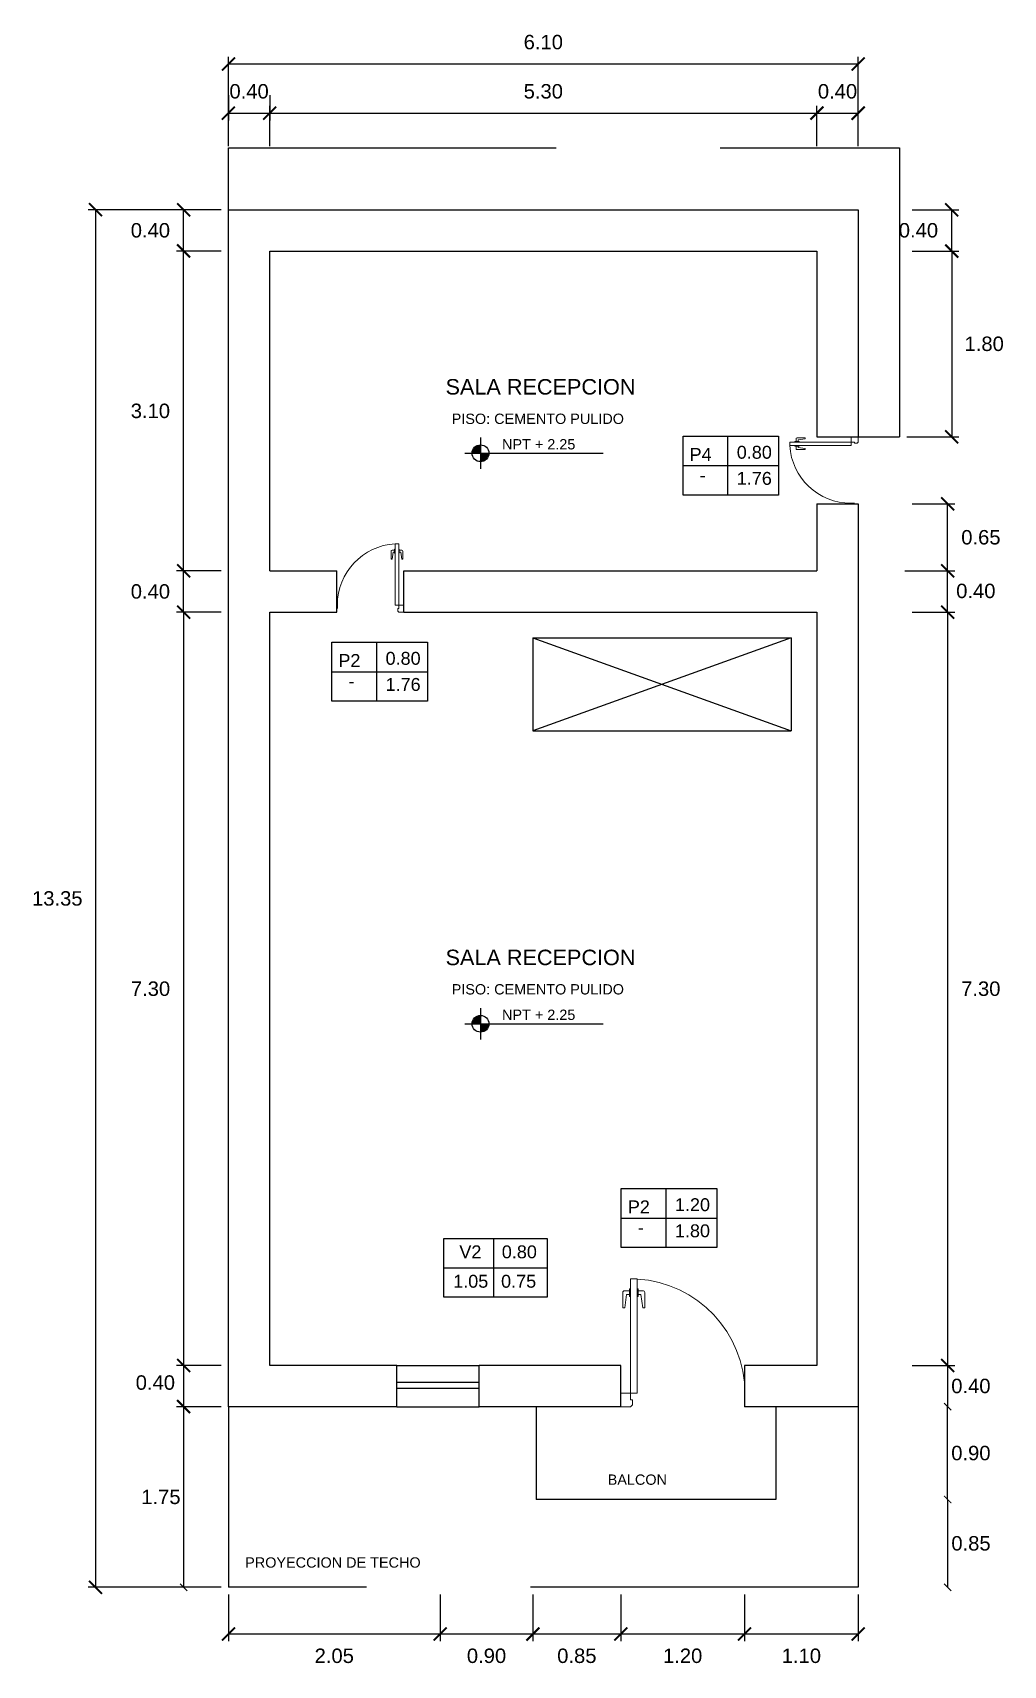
# Model space of a CAD drawing. Header units: millimetres. Extents: x 215.1 to 224.5, y 111.8 to 127.6.
import ezdxf
from ezdxf.enums import TextEntityAlignment as Align

# ---------------------------------------------------------------- set-up
doc = ezdxf.new("R2010")
doc.units = ezdxf.units.MM
doc.header["$PDMODE"] = 34
doc.linetypes.add('HIDDEN2', pattern=[4.7625, 3.175, -1.5875])
for name, color, linetype in [('A-COTAS', 1, 'Continuous'), ('A-MURO ALTO', 5, 'Continuous'), ('A-NIVELES', 191, 'Continuous'), ('A-PUERTAS', 1, 'Continuous'), ('A-VANOS', 1, 'Continuous'), ('G-PROYECCION', 251, 'HIDDEN2'), ('G-SUBTITULOS', 3, 'Continuous')]:
    doc.layers.add(name, color=color, linetype=linetype)
doc.styles.add('ARIAL', font='arial.ttf')
doc.styles.add('style1', font='arial.ttf')
doc.dimstyles.new('100E', dxfattribs={"dimscale": 0.07, "dimtxt": 2.5, "dimasz": 1, "dimexe": 1.25, "dimexo": 2, "dimtad": 2, "dimtih": 1, "dimtoh": 1, "dimzin": 1, "dimdsep": 46, "dimtxsty": 'style1', "dimblk": 'ARCHTICK', "dimcen": 2, "dimse1": 1, "dimse2": 1, "dimclre": 5, "dimclrt": 7, "dimadec": 0, "dimazin": 0, "dimtfac": 1, "dimtmove": 0, "dimatfit": 3, "dimfxl": 1, "dimlwd": -1, "dimlwe": 25, "dimarcsym": 0})

# ---------------------------------------------------------------- blocks, each defined once
blk = doc.blocks.new('_ArchTick')
at = {"color": 0, "linetype": 'ByBlock', "const_width": 0.15}
blk.add_lwpolyline([(-0.5, -0.5), (0.5, 0.5)], dxfattribs=at)
blk = doc.blocks.new('*D118')
at = {"layer": 'A-COTAS', "lineweight": 25, "transparency": 16777216}
for p, q in [((216.952, 122.422), (216.518, 122.422)), ((216.952, 122.022), (216.518, 122.022))]:
    blk.add_line(p, q, dxfattribs=at)
at = {"layer": 'A-COTAS', "color": 0, "transparency": 16777216}
blk.add_line((216.588, 122.022), (216.588, 122.422), dxfattribs=at)
at = {"layer": 'Defpoints', "color": 0, "transparency": 16777216}
for p in [(216.588, 122.422), (217.022, 122.422), (217.022, 122.022)]:
    blk.add_point(p, dxfattribs=at)
at = {"layer": 'A-COTAS', "color": 0, "transparency": 16777216, "xscale": 0.126, "yscale": 0.126, "zscale": 0.126}
for p, rotation in [((216.588, 122.422), 90), ((216.588, 122.022), 270)]:
    blk.add_blockref('_ArchTick', p, dxfattribs=dict(at, rotation=rotation))
at = {"layer": 'A-COTAS', "color": 7, "transparency": 16777216, "insert": (216.266, 122.222), "char_height": 0.14, "attachment_point": 5, "style": 'style1'}
blk.add_mtext('0.40', dxfattribs=at)
blk = doc.blocks.new('*D119')
at = {"layer": 'A-COTAS', "lineweight": 25, "transparency": 16777216}
for p, q in [((216.952, 122.022), (216.518, 122.022)), ((216.952, 114.722), (216.518, 114.722))]:
    blk.add_line(p, q, dxfattribs=at)
at = {"layer": 'A-COTAS', "color": 0, "transparency": 16777216}
blk.add_line((216.588, 122.022), (216.588, 114.722), dxfattribs=at)
at = {"layer": 'Defpoints', "color": 0, "transparency": 16777216}
for p in [(217.022, 122.022), (216.588, 114.722), (217.022, 114.722)]:
    blk.add_point(p, dxfattribs=at)
at = {"layer": 'A-COTAS', "color": 0, "transparency": 16777216, "xscale": 0.126, "yscale": 0.126, "zscale": 0.126}
for p, rotation in [((216.588, 122.022), 90), ((216.588, 114.722), 270)]:
    blk.add_blockref('_ArchTick', p, dxfattribs=dict(at, rotation=rotation))
at = {"layer": 'A-COTAS', "color": 7, "transparency": 16777216, "insert": (216.267, 118.372), "char_height": 0.14, "attachment_point": 5, "style": 'style1'}
blk.add_mtext('7.30', dxfattribs=at)
blk = doc.blocks.new('*D120')
at = {"layer": 'A-COTAS', "lineweight": 25, "transparency": 16777216}
for p, q in [((223.645, 122.022), (224.059, 122.022)), ((223.645, 114.722), (224.059, 114.722))]:
    blk.add_line(p, q, dxfattribs=at)
at = {"layer": 'A-COTAS', "color": 0, "transparency": 16777216}
blk.add_line((223.989, 122.022), (223.989, 114.722), dxfattribs=at)
at = {"layer": 'Defpoints', "color": 0, "transparency": 16777216}
for p in [(223.575, 122.022), (223.575, 114.722), (223.989, 114.722)]:
    blk.add_point(p, dxfattribs=at)
at = {"layer": 'A-COTAS', "color": 0, "transparency": 16777216, "xscale": 0.126, "yscale": 0.126, "zscale": 0.126}
for p, rotation in [((223.989, 122.022), 90), ((223.989, 114.722), 270)]:
    blk.add_blockref('_ArchTick', p, dxfattribs=dict(at, rotation=rotation))
at = {"layer": 'A-COTAS', "color": 7, "transparency": 16777216, "insert": (224.31, 118.372), "char_height": 0.14, "attachment_point": 5, "style": 'style1'}
blk.add_mtext('7.30', dxfattribs=at)
blk = doc.blocks.new('5446')
at = {"layer": 'A-PUERTAS', "color": 0, "linetype": 'ByBlock', "lineweight": 5}
for p, q in [((214.964, 120.5527), (214.934, 120.5527)), ((214.4727, 120.0727), (214.4727, 120.0942)), ((214.4813, 120.1027), (214.5498, 120.1027)), ((214.5498, 120.0942), (214.4898, 120.0856)), ((214.4898, 120.0856), (214.4898, 120.0727)), ((214.5498, 120.1027), (214.5498, 120.0942)), ((214.934, 120.0685), (214.4197, 120.0685)), ((214.4197, 120.0685), (214.4197, 120.0385)), ((214.4197, 120.0385), (214.934, 120.0385)), ((214.4641, 120.0727), (214.4984, 120.0727)), ((214.4641, 120.0685), (214.4641, 120.0727)), ((214.4641, 120.0342), (214.4641, 120.0385)), ((214.4984, 120.0342), (214.4641, 120.0342)), ((214.4727, 120.0342), (214.4727, 120.0127)), ((214.4898, 120.0213), (214.4898, 120.0342)), ((214.5498, 120.0127), (214.4898, 120.0213)), ((214.4984, 120.0727), (214.4984, 120.0685)), ((214.4984, 120.0385), (214.4984, 120.0342)), ((214.5498, 120.0042), (214.5498, 120.0127)), ((214.934, 120.0385), (214.934, 120.0685)), ((214.934, 120.0385), (214.964, 120.0385)), ((214.934, 119.9947), (214.934, 120.0385)), ((214.964, 120.047), (214.9855, 120.047)), ((214.964, 120.0385), (214.964, 120.047)), ((214.9855, 120.047), (214.994, 120.0385)), ((214.994, 120.0385), (214.994, 119.9947)), ((214.4813, 120.0042), (214.5498, 120.0042)), ((214.994, 119.9947), (214.934, 119.9947))]:
    blk.add_line(p, q, dxfattribs=at)
for centre, radius, start, end in [((214.934, 120.0385), 0.5143, 90, 176.65585), ((214.4813, 120.0942), 0.00857, 90, 180), ((214.4813, 120.0127), 0.00857, 180, 270)]:
    blk.add_arc(centre, radius, start, end, dxfattribs=at)
blk = doc.blocks.new('*D121')
at = {"layer": 'A-COTAS', "lineweight": 25, "transparency": 16777216}
for p, q in [((217.022, 112.502), (217.022, 112.049)), ((219.072, 112.502), (219.072, 112.049))]:
    blk.add_line(p, q, dxfattribs=at)
at = {"layer": 'A-COTAS', "color": 0, "transparency": 16777216}
blk.add_line((217.022, 112.119), (219.072, 112.119), dxfattribs=at)
at = {"layer": 'Defpoints', "color": 0, "transparency": 16777216}
for p in [(217.022, 112.572), (219.072, 112.572), (219.072, 112.119)]:
    blk.add_point(p, dxfattribs=at)
at = {"layer": 'A-COTAS', "color": 0, "transparency": 16777216, "xscale": 0.126, "yscale": 0.126, "zscale": 0.126, "rotation": 180}
blk.add_blockref('_ArchTick', (217.022, 112.119), dxfattribs=at)
at = {"layer": 'A-COTAS', "color": 0, "transparency": 16777216, "xscale": 0.126, "yscale": 0.126, "zscale": 0.126}
blk.add_blockref('_ArchTick', (219.072, 112.119), dxfattribs=at)
at = {"layer": 'A-COTAS', "color": 7, "transparency": 16777216, "insert": (218.047, 111.907), "char_height": 0.14, "attachment_point": 5, "style": 'style1'}
blk.add_mtext('2.05', dxfattribs=at)
blk = doc.blocks.new('*D122')
at = {"layer": 'A-COTAS', "lineweight": 25, "transparency": 16777216}
for p, q in [((219.072, 112.502), (219.072, 112.049)), ((219.972, 112.502), (219.972, 112.049))]:
    blk.add_line(p, q, dxfattribs=at)
at = {"layer": 'A-COTAS', "color": 0, "transparency": 16777216}
blk.add_line((219.072, 112.119), (219.972, 112.119), dxfattribs=at)
at = {"layer": 'Defpoints', "color": 0, "transparency": 16777216}
for p in [(219.072, 112.572), (219.972, 112.572), (219.972, 112.119)]:
    blk.add_point(p, dxfattribs=at)
at = {"layer": 'A-COTAS', "color": 0, "transparency": 16777216, "xscale": 0.126, "yscale": 0.126, "zscale": 0.126, "rotation": 180}
blk.add_blockref('_ArchTick', (219.072, 112.119), dxfattribs=at)
at = {"layer": 'A-COTAS', "color": 0, "transparency": 16777216, "xscale": 0.126, "yscale": 0.126, "zscale": 0.126}
blk.add_blockref('_ArchTick', (219.972, 112.119), dxfattribs=at)
at = {"layer": 'A-COTAS', "color": 7, "transparency": 16777216, "insert": (219.522, 111.907), "char_height": 0.14, "attachment_point": 5, "style": 'style1'}
blk.add_mtext('0.90', dxfattribs=at)
blk = doc.blocks.new('*D123')
at = {"layer": 'A-COTAS', "lineweight": 25, "transparency": 16777216}
for p, q in [((219.972, 112.502), (219.972, 112.049)), ((220.822, 112.502), (220.822, 112.049))]:
    blk.add_line(p, q, dxfattribs=at)
at = {"layer": 'A-COTAS', "color": 0, "transparency": 16777216}
blk.add_line((219.972, 112.119), (220.822, 112.119), dxfattribs=at)
at = {"layer": 'Defpoints', "color": 0, "transparency": 16777216}
for p in [(219.972, 112.572), (220.822, 112.572), (220.822, 112.119)]:
    blk.add_point(p, dxfattribs=at)
at = {"layer": 'A-COTAS', "color": 0, "transparency": 16777216, "xscale": 0.126, "yscale": 0.126, "zscale": 0.126, "rotation": 180}
blk.add_blockref('_ArchTick', (219.972, 112.119), dxfattribs=at)
at = {"layer": 'A-COTAS', "color": 0, "transparency": 16777216, "xscale": 0.126, "yscale": 0.126, "zscale": 0.126}
blk.add_blockref('_ArchTick', (220.822, 112.119), dxfattribs=at)
at = {"layer": 'A-COTAS', "color": 7, "transparency": 16777216, "insert": (220.397, 111.907), "char_height": 0.14, "attachment_point": 5, "style": 'style1'}
blk.add_mtext('0.85', dxfattribs=at)
blk = doc.blocks.new('*D124')
at = {"layer": 'A-COTAS', "lineweight": 25, "transparency": 16777216}
for p, q in [((220.822, 112.502), (220.822, 112.049)), ((222.022, 112.502), (222.022, 112.049))]:
    blk.add_line(p, q, dxfattribs=at)
at = {"layer": 'A-COTAS', "color": 0, "transparency": 16777216}
blk.add_line((220.822, 112.119), (222.022, 112.119), dxfattribs=at)
at = {"layer": 'Defpoints', "color": 0, "transparency": 16777216}
for p in [(220.822, 112.572), (222.022, 112.572), (222.022, 112.119)]:
    blk.add_point(p, dxfattribs=at)
at = {"layer": 'A-COTAS', "color": 0, "transparency": 16777216, "xscale": 0.126, "yscale": 0.126, "zscale": 0.126, "rotation": 180}
blk.add_blockref('_ArchTick', (220.822, 112.119), dxfattribs=at)
at = {"layer": 'A-COTAS', "color": 0, "transparency": 16777216, "xscale": 0.126, "yscale": 0.126, "zscale": 0.126}
blk.add_blockref('_ArchTick', (222.022, 112.119), dxfattribs=at)
at = {"layer": 'A-COTAS', "color": 7, "transparency": 16777216, "insert": (221.422, 111.907), "char_height": 0.14, "attachment_point": 5, "style": 'style1'}
blk.add_mtext('1.20', dxfattribs=at)
blk = doc.blocks.new('*D125')
at = {"layer": 'A-COTAS', "lineweight": 25, "transparency": 16777216}
for p, q in [((222.022, 112.502), (222.022, 112.049)), ((223.122, 112.502), (223.122, 112.049))]:
    blk.add_line(p, q, dxfattribs=at)
at = {"layer": 'A-COTAS', "color": 0, "transparency": 16777216}
blk.add_line((222.022, 112.119), (223.122, 112.119), dxfattribs=at)
at = {"layer": 'Defpoints', "color": 0, "transparency": 16777216}
for p in [(222.022, 112.572), (223.122, 112.572), (223.122, 112.119)]:
    blk.add_point(p, dxfattribs=at)
at = {"layer": 'A-COTAS', "color": 0, "transparency": 16777216, "xscale": 0.126, "yscale": 0.126, "zscale": 0.126, "rotation": 180}
blk.add_blockref('_ArchTick', (222.022, 112.119), dxfattribs=at)
at = {"layer": 'A-COTAS', "color": 0, "transparency": 16777216, "xscale": 0.126, "yscale": 0.126, "zscale": 0.126}
blk.add_blockref('_ArchTick', (223.122, 112.119), dxfattribs=at)
at = {"layer": 'A-COTAS', "color": 7, "transparency": 16777216, "insert": (222.572, 111.907), "char_height": 0.14, "attachment_point": 5, "style": 'style1'}
blk.add_mtext('1.10', dxfattribs=at)
blk = doc.blocks.new('*D126')
at = {"layer": 'A-COTAS', "color": 0, "transparency": 16777216}
blk.add_line((223.989, 114.722), (223.989, 114.322), dxfattribs=at)
at = {"layer": 'Defpoints', "color": 0, "transparency": 16777216}
for p in [(223.175, 114.722), (223.575, 114.322), (223.989, 114.322)]:
    blk.add_point(p, dxfattribs=at)
at = {"layer": 'A-COTAS', "color": 0, "transparency": 16777216, "xscale": 0.07, "yscale": 0.07, "zscale": 0.07}
for p, rotation in [((223.989, 114.722), 90), ((223.989, 114.322), 270)]:
    blk.add_blockref('_ArchTick', p, dxfattribs=dict(at, rotation=rotation))
at = {"layer": 'A-COTAS', "color": 7, "lineweight": 25, "transparency": 16777216, "insert": (224.214, 114.522), "char_height": 0.14, "attachment_point": 5, "style": 'style1'}
blk.add_mtext('0.40', dxfattribs=at)
blk = doc.blocks.new('*D127')
at = {"layer": 'A-COTAS', "color": 0, "transparency": 16777216}
blk.add_line((223.989, 113.422), (223.989, 114.322), dxfattribs=at)
at = {"layer": 'Defpoints', "color": 0, "transparency": 16777216}
for p in [(222.777, 114.322), (223.989, 114.322), (222.777, 113.422)]:
    blk.add_point(p, dxfattribs=at)
at = {"layer": 'A-COTAS', "color": 0, "transparency": 16777216, "xscale": 0.07, "yscale": 0.07, "zscale": 0.07}
for p, rotation in [((223.989, 114.322), 90), ((223.989, 113.422), 270)]:
    blk.add_blockref('_ArchTick', p, dxfattribs=dict(at, rotation=rotation))
at = {"layer": 'A-COTAS', "color": 7, "lineweight": 25, "transparency": 16777216, "insert": (224.214, 113.872), "char_height": 0.14, "attachment_point": 5, "style": 'style1'}
blk.add_mtext('0.90', dxfattribs=at)
blk = doc.blocks.new('*D138')
at = {"layer": 'A-COTAS', "color": 0, "transparency": 16777216}
blk.add_line((216.588, 114.322), (216.588, 112.572), dxfattribs=at)
at = {"layer": 'Defpoints', "color": 0, "transparency": 16777216}
for p in [(217.022, 114.322), (216.588, 112.572), (217.022, 112.572)]:
    blk.add_point(p, dxfattribs=at)
at = {"layer": 'A-COTAS', "color": 0, "transparency": 16777216, "xscale": 0.07, "yscale": 0.07, "zscale": 0.07}
for p, rotation in [((216.588, 114.322), 90), ((216.588, 112.572), 270)]:
    blk.add_blockref('_ArchTick', p, dxfattribs=dict(at, rotation=rotation))
at = {"layer": 'A-COTAS', "color": 7, "lineweight": 25, "transparency": 16777216, "insert": (216.368, 113.447), "char_height": 0.14, "attachment_point": 5, "style": 'style1'}
blk.add_mtext('1.75', dxfattribs=at)
blk = doc.blocks.new('*D128')
at = {"layer": 'A-COTAS', "color": 0, "transparency": 16777216}
blk.add_line((223.989, 113.422), (223.989, 112.572), dxfattribs=at)
at = {"layer": 'Defpoints', "color": 0, "transparency": 16777216}
for p in [(222.777, 113.422), (223.575, 112.572), (223.989, 112.572)]:
    blk.add_point(p, dxfattribs=at)
at = {"layer": 'A-COTAS', "color": 0, "transparency": 16777216, "xscale": 0.07, "yscale": 0.07, "zscale": 0.07}
for p, rotation in [((223.989, 113.422), 90), ((223.989, 112.572), 270)]:
    blk.add_blockref('_ArchTick', p, dxfattribs=dict(at, rotation=rotation))
at = {"layer": 'A-COTAS', "color": 7, "lineweight": 25, "transparency": 16777216, "insert": (224.215, 112.997), "char_height": 0.14, "attachment_point": 5, "style": 'style1'}
blk.add_mtext('0.85', dxfattribs=at)
blk = doc.blocks.new('*D129')
at = {"layer": 'A-COTAS', "lineweight": 25, "transparency": 16777216}
for p, q in [((216.952, 125.522), (216.518, 125.522)), ((216.952, 122.422), (216.518, 122.422))]:
    blk.add_line(p, q, dxfattribs=at)
at = {"layer": 'A-COTAS', "color": 0, "transparency": 16777216}
blk.add_line((216.588, 122.422), (216.588, 125.522), dxfattribs=at)
at = {"layer": 'Defpoints', "color": 0, "transparency": 16777216}
for p in [(216.588, 125.522), (217.022, 125.522), (217.022, 122.422)]:
    blk.add_point(p, dxfattribs=at)
at = {"layer": 'A-COTAS', "color": 0, "transparency": 16777216, "xscale": 0.126, "yscale": 0.126, "zscale": 0.126}
for p, rotation in [((216.588, 125.522), 90), ((216.588, 122.422), 270)]:
    blk.add_blockref('_ArchTick', p, dxfattribs=dict(at, rotation=rotation))
at = {"layer": 'A-COTAS', "color": 7, "transparency": 16777216, "insert": (216.266, 123.972), "char_height": 0.14, "attachment_point": 5, "style": 'style1'}
blk.add_mtext('3.10', dxfattribs=at)
blk = doc.blocks.new('*D130')
at = {"layer": 'A-COTAS', "lineweight": 25, "transparency": 16777216}
for p, q in [((216.952, 125.922), (216.518, 125.922)), ((216.952, 125.522), (216.518, 125.522))]:
    blk.add_line(p, q, dxfattribs=at)
at = {"layer": 'A-COTAS', "color": 0, "transparency": 16777216}
blk.add_line((216.588, 125.522), (216.588, 125.922), dxfattribs=at)
at = {"layer": 'Defpoints', "color": 0, "transparency": 16777216}
for p in [(216.588, 125.922), (217.022, 125.922), (217.022, 125.522)]:
    blk.add_point(p, dxfattribs=at)
at = {"layer": 'A-COTAS', "color": 0, "transparency": 16777216, "xscale": 0.126, "yscale": 0.126, "zscale": 0.126}
for p, rotation in [((216.588, 125.922), 90), ((216.588, 125.522), 270)]:
    blk.add_blockref('_ArchTick', p, dxfattribs=dict(at, rotation=rotation))
at = {"layer": 'A-COTAS', "color": 7, "transparency": 16777216, "insert": (216.266, 125.722), "char_height": 0.14, "attachment_point": 5, "style": 'style1'}
blk.add_mtext('0.40', dxfattribs=at)
blk = doc.blocks.new('*D131')
at = {"layer": 'A-COTAS', "lineweight": 25, "transparency": 16777216}
for p, q in [((217.022, 127.033), (217.022, 126.788)), ((217.422, 127.033), (217.422, 126.788))]:
    blk.add_line(p, q, dxfattribs=at)
at = {"layer": 'A-COTAS', "color": 0, "transparency": 16777216}
blk.add_line((217.022, 126.858), (217.422, 126.858), dxfattribs=at)
at = {"layer": 'Defpoints', "color": 0, "transparency": 16777216}
for p in [(217.022, 127.103), (217.422, 127.103), (217.422, 126.858)]:
    blk.add_point(p, dxfattribs=at)
at = {"layer": 'A-COTAS', "color": 0, "transparency": 16777216, "xscale": 0.126, "yscale": 0.126, "zscale": 0.126, "rotation": 180}
blk.add_blockref('_ArchTick', (217.022, 126.858), dxfattribs=at)
at = {"layer": 'A-COTAS', "color": 0, "transparency": 16777216, "xscale": 0.126, "yscale": 0.126, "zscale": 0.126}
blk.add_blockref('_ArchTick', (217.422, 126.858), dxfattribs=at)
at = {"layer": 'A-COTAS', "color": 7, "transparency": 16777216, "insert": (217.222, 127.069), "char_height": 0.14, "attachment_point": 5, "style": 'style1'}
blk.add_mtext('0.40', dxfattribs=at)
blk = doc.blocks.new('*D132')
at = {"layer": 'A-COTAS', "lineweight": 25, "transparency": 16777216}
for p, q in [((217.422, 126.538), (217.422, 126.928)), ((222.722, 126.538), (222.722, 126.928))]:
    blk.add_line(p, q, dxfattribs=at)
at = {"layer": 'A-COTAS', "color": 0, "transparency": 16777216}
blk.add_line((217.422, 126.858), (222.722, 126.858), dxfattribs=at)
at = {"layer": 'Defpoints', "color": 0, "transparency": 16777216}
for p in [(222.722, 126.858), (217.422, 126.468), (222.722, 126.468)]:
    blk.add_point(p, dxfattribs=at)
at = {"layer": 'A-COTAS', "color": 0, "transparency": 16777216, "xscale": 0.126, "yscale": 0.126, "zscale": 0.126, "rotation": 180}
blk.add_blockref('_ArchTick', (217.422, 126.858), dxfattribs=at)
at = {"layer": 'A-COTAS', "color": 0, "transparency": 16777216, "xscale": 0.126, "yscale": 0.126, "zscale": 0.126}
blk.add_blockref('_ArchTick', (222.722, 126.858), dxfattribs=at)
at = {"layer": 'A-COTAS', "color": 7, "transparency": 16777216, "insert": (220.072, 127.069), "char_height": 0.14, "attachment_point": 5, "style": 'style1'}
blk.add_mtext('5.30', dxfattribs=at)
blk = doc.blocks.new('*D133')
at = {"layer": 'A-COTAS', "lineweight": 25, "transparency": 16777216}
for p, q in [((222.722, 126.538), (222.722, 126.928)), ((223.122, 126.538), (223.122, 126.928))]:
    blk.add_line(p, q, dxfattribs=at)
at = {"layer": 'A-COTAS', "color": 0, "transparency": 16777216}
blk.add_line((222.722, 126.858), (223.122, 126.858), dxfattribs=at)
at = {"layer": 'Defpoints', "color": 0, "transparency": 16777216}
for p in [(223.122, 126.858), (222.722, 126.468), (223.122, 126.468)]:
    blk.add_point(p, dxfattribs=at)
at = {"layer": 'A-COTAS', "color": 0, "transparency": 16777216, "xscale": 0.126, "yscale": 0.126, "zscale": 0.126, "rotation": 180}
blk.add_blockref('_ArchTick', (222.722, 126.858), dxfattribs=at)
at = {"layer": 'A-COTAS', "color": 0, "transparency": 16777216, "xscale": 0.126, "yscale": 0.126, "zscale": 0.126}
blk.add_blockref('_ArchTick', (223.122, 126.858), dxfattribs=at)
at = {"layer": 'A-COTAS', "color": 7, "transparency": 16777216, "insert": (222.922, 127.069), "char_height": 0.14, "attachment_point": 5, "style": 'style1'}
blk.add_mtext('0.40', dxfattribs=at)
blk = doc.blocks.new('*D134')
at = {"layer": 'A-COTAS', "lineweight": 25, "transparency": 16777216}
for p, q in [((223.645, 125.922), (224.098, 125.922)), ((223.645, 125.522), (224.098, 125.522))]:
    blk.add_line(p, q, dxfattribs=at)
at = {"layer": 'A-COTAS', "color": 0, "transparency": 16777216}
blk.add_line((224.028, 125.522), (224.028, 125.922), dxfattribs=at)
at = {"layer": 'Defpoints', "color": 0, "transparency": 16777216}
for p in [(223.575, 125.922), (224.028, 125.922), (223.575, 125.522)]:
    blk.add_point(p, dxfattribs=at)
at = {"layer": 'A-COTAS', "color": 0, "transparency": 16777216, "xscale": 0.126, "yscale": 0.126, "zscale": 0.126}
for p, rotation in [((224.028, 125.922), 90), ((224.028, 125.522), 270)]:
    blk.add_blockref('_ArchTick', p, dxfattribs=dict(at, rotation=rotation))
at = {"layer": 'A-COTAS', "color": 7, "transparency": 16777216, "insert": (223.706, 125.722), "char_height": 0.14, "attachment_point": 5, "style": 'style1'}
blk.add_mtext('0.40', dxfattribs=at)
blk = doc.blocks.new('*D135')
at = {"layer": 'A-COTAS', "lineweight": 25, "transparency": 16777216}
for p, q in [((223.645, 125.522), (224.098, 125.522)), ((223.592, 123.722), (224.098, 123.722))]:
    blk.add_line(p, q, dxfattribs=at)
at = {"layer": 'A-COTAS', "color": 0, "transparency": 16777216}
blk.add_line((224.028, 125.522), (224.028, 123.722), dxfattribs=at)
at = {"layer": 'Defpoints', "color": 0, "transparency": 16777216}
for p in [(223.575, 125.522), (223.522, 123.722), (224.028, 123.722)]:
    blk.add_point(p, dxfattribs=at)
at = {"layer": 'A-COTAS', "color": 0, "transparency": 16777216, "xscale": 0.126, "yscale": 0.126, "zscale": 0.126}
for p, rotation in [((224.028, 125.522), 90), ((224.028, 123.722), 270)]:
    blk.add_blockref('_ArchTick', p, dxfattribs=dict(at, rotation=rotation))
at = {"layer": 'A-COTAS', "color": 7, "transparency": 16777216, "insert": (224.343, 124.622), "char_height": 0.14, "attachment_point": 5, "style": 'style1'}
blk.add_mtext('1.80', dxfattribs=at)
blk = doc.blocks.new('*D136')
at = {"layer": 'A-COTAS', "lineweight": 25, "transparency": 16777216}
for p, q in [((223.645, 123.072), (224.059, 123.072)), ((223.645, 122.422), (224.059, 122.422))]:
    blk.add_line(p, q, dxfattribs=at)
at = {"layer": 'A-COTAS', "color": 0, "transparency": 16777216}
blk.add_line((223.989, 122.422), (223.989, 123.072), dxfattribs=at)
at = {"layer": 'Defpoints', "color": 0, "transparency": 16777216}
for p in [(223.575, 123.072), (223.989, 123.072), (223.575, 122.422)]:
    blk.add_point(p, dxfattribs=at)
at = {"layer": 'A-COTAS', "color": 0, "transparency": 16777216, "xscale": 0.126, "yscale": 0.126, "zscale": 0.126}
for p, rotation in [((223.989, 123.072), 90), ((223.989, 122.422), 270)]:
    blk.add_blockref('_ArchTick', p, dxfattribs=dict(at, rotation=rotation))
at = {"layer": 'A-COTAS', "color": 7, "transparency": 16777216, "insert": (224.311, 122.747), "char_height": 0.14, "attachment_point": 5, "style": 'style1'}
blk.add_mtext('0.65', dxfattribs=at)
blk = doc.blocks.new('*D137')
at = {"layer": 'A-COTAS', "lineweight": 25, "transparency": 16777216}
for p, q in [((217.022, 126.538), (217.022, 127.405)), ((223.122, 126.538), (223.122, 127.405))]:
    blk.add_line(p, q, dxfattribs=at)
at = {"layer": 'A-COTAS', "color": 0, "transparency": 16777216}
blk.add_line((217.022, 127.335), (223.122, 127.335), dxfattribs=at)
at = {"layer": 'Defpoints', "color": 0, "transparency": 16777216}
for p in [(223.122, 127.335), (217.022, 126.468), (223.122, 126.468)]:
    blk.add_point(p, dxfattribs=at)
at = {"layer": 'A-COTAS', "color": 0, "transparency": 16777216, "xscale": 0.126, "yscale": 0.126, "zscale": 0.126, "rotation": 180}
blk.add_blockref('_ArchTick', (217.022, 127.335), dxfattribs=at)
at = {"layer": 'A-COTAS', "color": 0, "transparency": 16777216, "xscale": 0.126, "yscale": 0.126, "zscale": 0.126}
blk.add_blockref('_ArchTick', (223.122, 127.335), dxfattribs=at)
at = {"layer": 'A-COTAS', "color": 7, "transparency": 16777216, "insert": (220.072, 127.546), "char_height": 0.14, "attachment_point": 5, "style": 'style1'}
blk.add_mtext('6.10', dxfattribs=at)
blk = doc.blocks.new('*D139')
at = {"layer": 'A-COTAS', "lineweight": 25, "transparency": 16777216}
for p, q in [((216.952, 125.922), (215.664, 125.922)), ((216.952, 112.572), (215.664, 112.572))]:
    blk.add_line(p, q, dxfattribs=at)
at = {"layer": 'A-COTAS', "color": 0, "transparency": 16777216}
blk.add_line((215.734, 125.922), (215.734, 112.572), dxfattribs=at)
at = {"layer": 'Defpoints', "color": 0, "transparency": 16777216}
for p in [(217.022, 125.922), (215.734, 112.572), (217.022, 112.572)]:
    blk.add_point(p, dxfattribs=at)
at = {"layer": 'A-COTAS', "color": 0, "transparency": 16777216, "xscale": 0.126, "yscale": 0.126, "zscale": 0.126}
for p, rotation in [((215.734, 125.922), 90), ((215.734, 112.572), 270)]:
    blk.add_blockref('_ArchTick', p, dxfattribs=dict(at, rotation=rotation))
at = {"layer": 'A-COTAS', "color": 7, "transparency": 16777216, "insert": (215.364, 119.247), "char_height": 0.14, "attachment_point": 5, "style": 'style1'}
blk.add_mtext('13.35', dxfattribs=at)

msp = doc.modelspace()

# ---------------------------------------------------------------- hatches: boundary and pattern name
at = {"layer": 'A-NIVELES', "ltscale": 0.8}
h = msp.add_hatch(color=256, dxfattribs=at)
edge = h.paths.add_edge_path()
edge.add_line((219.463, 123.562), (219.463, 123.644))
edge.add_ellipse((219.463, 123.562), major_axis=(-0.0576, 0.0576), ratio=1, start_angle=-45, end_angle=45)
edge.add_line((219.382, 123.562), (219.463, 123.562))
edge = h.paths.add_edge_path()
edge.add_line((219.463, 123.562), (219.463, 123.481))
edge.add_ellipse((219.463, 123.562), major_axis=(-0.0576, 0.0576), ratio=1, start_angle=135, end_angle=225)
edge.add_line((219.545, 123.562), (219.463, 123.562))
h = msp.add_hatch(color=256, dxfattribs=at)
edge = h.paths.add_edge_path()
edge.add_line((219.463, 118.033), (219.463, 118.114))
edge.add_ellipse((219.463, 118.033), major_axis=(-0.0576, 0.0576), ratio=1, start_angle=-45, end_angle=45)
edge.add_line((219.382, 118.033), (219.463, 118.033))
edge = h.paths.add_edge_path()
edge.add_line((219.463, 118.033), (219.463, 117.951))
edge.add_ellipse((219.463, 118.033), major_axis=(-0.0576, 0.0576), ratio=1, start_angle=135, end_angle=225)
edge.add_line((219.545, 118.033), (219.463, 118.033))

# ---------------------------------------------------------------- linework, layer by layer
at = {"color": 1}
for p, q in [((221.857, 123.727), (221.857, 123.156)), ((218.456, 121.73), (218.456, 121.159)), ((221.259, 116.435), (221.259, 115.864))]:
    msp.add_line(p, q, dxfattribs=at)
at = {"layer": 'A-COTAS', "lineweight": 25}
for p, q in [((223.575, 122.422), (224.059, 122.422)), ((216.952, 114.722), (216.518, 114.722)), ((216.952, 114.322), (216.518, 114.322))]:
    msp.add_line(p, q, dxfattribs=at)
at = {"layer": 'A-COTAS'}
for p, q in [((223.989, 122.022), (223.989, 122.422)), ((216.588, 114.722), (216.588, 114.322)), ((218.652, 114.722), (219.452, 114.722)), ((218.652, 114.56), (219.452, 114.56)), ((218.652, 114.5), (219.452, 114.5)), ((218.652, 114.322), (219.452, 114.322))]:
    msp.add_line(p, q, dxfattribs=at)
at = {"layer": 'A-MURO ALTO'}
for p, q in [((217.022, 125.922), (223.122, 125.922)), ((217.022, 114.322), (217.022, 125.922)), ((223.122, 125.922), (223.122, 123.722)), ((217.422, 125.522), (222.722, 125.522)), ((217.422, 122.422), (217.422, 125.522)), ((222.722, 125.522), (222.722, 123.722)), ((222.722, 123.722), (223.122, 123.722)), ((222.722, 123.072), (223.122, 123.072)), ((222.722, 123.072), (222.722, 122.422)), ((223.122, 123.072), (223.122, 114.322)), ((217.422, 122.422), (218.072, 122.422)), ((218.072, 122.022), (218.072, 122.422)), ((218.722, 122.422), (222.722, 122.422)), ((218.722, 122.022), (218.722, 122.422)), ((217.422, 122.022), (218.072, 122.022)), ((217.422, 114.722), (217.422, 122.022)), ((218.722, 122.022), (222.722, 122.022)), ((222.722, 122.022), (222.722, 114.722)), ((218.652, 114.722), (217.422, 114.722)), ((218.652, 114.322), (218.652, 114.722)), ((220.822, 114.722), (219.452, 114.722)), ((219.452, 114.322), (219.452, 114.722)), ((220.822, 114.322), (220.822, 114.722)), ((222.022, 114.722), (222.022, 114.322)), ((222.722, 114.722), (222.022, 114.722)), ((218.652, 114.322), (217.022, 114.322)), ((220.822, 114.322), (219.452, 114.322)), ((223.122, 114.322), (222.022, 114.322))]:
    msp.add_line(p, q, dxfattribs=at)
at = {"layer": 'A-NIVELES', "ltscale": 0.8}
for p, q in [((219.463, 123.714), (219.463, 123.411)), ((219.312, 123.562), (220.651, 123.562)), ((219.463, 118.184), (219.463, 117.882)), ((219.312, 118.033), (220.651, 118.033))]:
    msp.add_line(p, q, dxfattribs=at)
for centre in [(219.463, 123.562), (219.463, 118.033)]:
    msp.add_ellipse(centre, major_axis=(0.0576, 0.0576), ratio=1, start_param=5.497787, end_param=11.780972, dxfattribs=at)
at = {"layer": 'A-VANOS'}
for points in [[(221.426, 123.727), (222.351, 123.727), (222.351, 123.156), (221.426, 123.156)], [(218.024, 121.73), (218.949, 121.73), (218.949, 121.159), (218.024, 121.159)], [(220.827, 116.435), (221.752, 116.435), (221.752, 115.864), (220.827, 115.864)], [(219.108, 115.953), (220.11, 115.953), (220.11, 115.383), (219.108, 115.383)]]:
    msp.add_lwpolyline(points, close=True, dxfattribs=at)
for points in [[(221.426, 123.442), (222.351, 123.442)], [(218.024, 121.445), (218.949, 121.445)], [(220.827, 116.149), (221.752, 116.149)], [(219.589, 115.953), (219.589, 115.383)], [(219.108, 115.668), (220.11, 115.668)]]:
    msp.add_lwpolyline(points, dxfattribs=at)
at = {"layer": 'G-PROYECCION'}
for p, q in [((217.022, 126.522), (223.522, 126.522)), ((217.022, 125.922), (217.022, 126.522)), ((223.522, 126.522), (223.522, 123.722)), ((223.122, 123.722), (223.522, 123.722)), ((219.972, 121.772), (222.472, 121.772)), ((219.972, 121.772), (219.972, 120.872)), ((219.972, 121.772), (222.472, 120.872)), ((222.472, 121.772), (219.972, 120.872)), ((222.472, 121.772), (222.472, 120.872)), ((219.972, 120.872), (222.472, 120.872)), ((217.022, 114.322), (217.022, 112.572)), ((220.004, 114.322), (220.004, 113.422)), ((222.324, 114.322), (222.324, 113.422)), ((223.122, 114.322), (223.122, 112.572)), ((222.324, 113.422), (220.004, 113.422)), ((223.122, 112.572), (217.022, 112.572))]:
    msp.add_line(p, q, dxfattribs=at)

# ---------------------------------------------------------------- block references
at = {"layer": 'A-COTAS', "xscale": 0.126, "yscale": 0.126, "zscale": 0.126}
for p, rotation in [((223.989, 122.422), 90), ((216.588, 114.722), 90), ((216.588, 114.322), 270)]:
    msp.add_blockref('_ArchTick', p, dxfattribs=dict(at, rotation=rotation))
at = {"layer": 'A-PUERTAS'}
for p, xscale, yscale, zscale, rotation in [((-25.179, 262.306), -1.15492048410184, 1.15492048410184, 1.15492048410184, 180), ((357.306, 370.323), -1.15492048410184, 1.15492048410184, 1.15492048410184, 90), ((-37.859, 577.8), 2.155771157705672, 2.155771157705672, 2.155771157705672, 270)]:
    msp.add_blockref('5446', p, dxfattribs=dict(at, xscale=xscale, yscale=yscale, zscale=zscale, rotation=rotation))

# ---------------------------------------------------------------- texts
at = {"style": 'ARIAL'}
for p in [(219.672, 123.599), (219.672, 118.07)]:
    msp.add_text('NPT + 2.25', height=0.1, dxfattribs=at).set_placement(p)
at = {"layer": 'A-COTAS', "color": 0, "insert": (224.262, 122.227), "char_height": 0.14, "attachment_point": 5, "style": 'style1'}
msp.add_mtext('0.40', dxfattribs=at)
at = {"layer": 'A-COTAS', "color": 7, "insert": (216.314, 114.555), "char_height": 0.14, "attachment_point": 5, "style": 'style1'}
msp.add_mtext('0.40', dxfattribs=at)
at = {"layer": 'G-SUBTITULOS', "lineweight": 5, "style": 'ARIAL'}
for s, height, p in [('SALA RECEPCION', 0.15, (220.045, 124.131)), ('PISO: CEMENTO PULIDO', 0.1, (220.019, 123.846)), ('SALA RECEPCION', 0.15, (220.045, 118.601)), ('PISO: CEMENTO PULIDO', 0.1, (220.019, 118.317)), ('BALCON', 0.1, (220.983, 113.565)), ('PROYECCION DE TECHO', 0.1, (218.034, 112.762))]:
    msp.add_text(s, height=height, dxfattribs=at).set_placement(p, align=Align.CENTER)
at = {"layer": 'G-SUBTITULOS', "style": 'ARIAL'}
for s, p in [('P4', (221.489, 123.488)), ('0.80', (221.946, 123.509)), ('-', (221.587, 123.287)), ('1.76', (221.946, 123.256)), ('P2', (218.087, 121.491)), ('0.80', (218.544, 121.512)), ('1.76', (218.544, 121.259)), ('-', (218.185, 121.29)), ('P2', (220.891, 116.196)), ('1.20', (221.347, 116.217)), ('-', (220.989, 115.995)), ('1.80', (221.347, 115.964)), ('V2', (219.259, 115.76)), ('0.80', (219.67, 115.76)), ('1.05', (219.199, 115.475)), ('0.75', (219.663, 115.475))]:
    msp.add_text(s, height=0.125, dxfattribs=at).set_placement(p)

# ---------------------------------------------------------------- dimensions: what is measured, and where the dimension line sits
at = {"layer": 'A-COTAS'}
for base, p1, p2, picture, middle in [((223.122, 127.335), (217.022, 126.468), (223.122, 126.468), '*D137', (220.072, 127.546)), ((222.722, 126.858), (217.422, 126.468), (222.722, 126.468), '*D132', (220.072, 127.069)), ((219.072, 112.119), (217.022, 112.572), (219.072, 112.572), '*D121', (218.047, 111.907)), ((219.972, 112.119), (219.072, 112.572), (219.972, 112.572), '*D122', (219.522, 111.907)), ((220.822, 112.119), (219.972, 112.572), (220.822, 112.572), '*D123', (220.397, 111.907)), ((222.022, 112.119), (220.822, 112.572), (222.022, 112.572), '*D124', (221.422, 111.907)), ((223.122, 112.119), (222.022, 112.572), (223.122, 112.572), '*D125', (222.572, 111.907))]:
    dim = msp.add_linear_dim(base=base, p1=p1, p2=p2, dimstyle='100E', override={"dimtxt": 2, "dimasz": 1.8, "dimexe": 1, "dimexo": 1, "dimgap": 2, "dimse1": 0, "dimse2": 0, "dimclre": 256, "dimtmove": 1}, dxfattribs=at)
    dim.commit()
    dim.dimension.update_dxf_attribs({"geometry": picture, "text_midpoint": middle})
for base, p1, p2, picture, middle in [((217.422, 126.858), (217.022, 127.103), (217.422, 127.103), '*D131', (217.222, 126.858)), ((223.122, 126.858), (222.722, 126.468), (223.122, 126.468), '*D133', (222.922, 126.858))]:
    dim = msp.add_linear_dim(base=base, p1=p1, p2=p2, dimstyle='100E', override={"dimtxt": 2, "dimasz": 1.8, "dimexe": 1, "dimexo": 1, "dimgap": 2, "dimse1": 0, "dimse2": 0, "dimclre": 256, "dimtmove": 1}, dxfattribs=at)
    dim.commit()
    dim.dimension.update_dxf_attribs({"geometry": picture, "text_midpoint": middle, "dimtype": 160})
for base, p1, p2, picture, middle in [((215.734, 112.572), (217.022, 125.922), (217.022, 112.572), '*D139', (215.364, 119.247)), ((216.588, 125.522), (217.022, 122.422), (217.022, 125.522), '*D129', (216.266, 123.972)), ((224.028, 123.722), (223.575, 125.522), (223.522, 123.722), '*D135', (224.343, 124.622)), ((223.989, 123.072), (223.575, 122.422), (223.575, 123.072), '*D136', (224.311, 122.747)), ((216.588, 114.722), (217.022, 122.022), (217.022, 114.722), '*D119', (216.267, 118.372)), ((223.989, 114.722), (223.575, 122.022), (223.575, 114.722), '*D120', (224.31, 118.372))]:
    dim = msp.add_linear_dim(base=base, p1=p1, p2=p2, angle=90, dimstyle='100E', override={"dimtxt": 2, "dimasz": 1.8, "dimexe": 1, "dimexo": 1, "dimgap": 2, "dimse1": 0, "dimse2": 0, "dimclre": 256, "dimtmove": 1}, dxfattribs=at)
    dim.commit()
    dim.dimension.update_dxf_attribs({"geometry": picture, "text_midpoint": middle})
for base, p1, p2, picture, middle in [((216.588, 125.922), (217.022, 125.522), (217.022, 125.922), '*D130', (216.588, 125.722)), ((224.028, 125.922), (223.575, 125.522), (223.575, 125.922), '*D134', (224.028, 125.722)), ((216.588, 122.422), (217.022, 122.022), (217.022, 122.422), '*D118', (216.588, 122.222))]:
    dim = msp.add_linear_dim(base=base, p1=p1, p2=p2, angle=90, dimstyle='100E', override={"dimtxt": 2, "dimasz": 1.8, "dimexe": 1, "dimexo": 1, "dimgap": 2, "dimse1": 0, "dimse2": 0, "dimclre": 256, "dimtmove": 1}, dxfattribs=at)
    dim.commit()
    dim.dimension.update_dxf_attribs({"geometry": picture, "text_midpoint": middle, "dimtype": 160})
at = {"layer": 'A-COTAS', "lineweight": 25}
for base, p1, p2, picture, middle in [((223.989, 114.322), (223.175, 114.722), (223.575, 114.322), '*D126', (224.214, 114.522)), ((216.588, 112.572), (217.022, 114.322), (217.022, 112.572), '*D138', (216.368, 113.447)), ((223.989, 114.322), (222.777, 113.422), (222.777, 114.322), '*D127', (224.214, 113.872)), ((223.989, 112.572), (222.777, 113.422), (223.575, 112.572), '*D128', (224.215, 112.997))]:
    dim = msp.add_linear_dim(base=base, p1=p1, p2=p2, angle=90, dimstyle='100E', override={"dimtxt": 2, "dimfxlon": 1}, dxfattribs=at)
    dim.commit()
    dim.dimension.update_dxf_attribs({"geometry": picture, "text_midpoint": middle})

doc.saveas('drawing.dxf')
